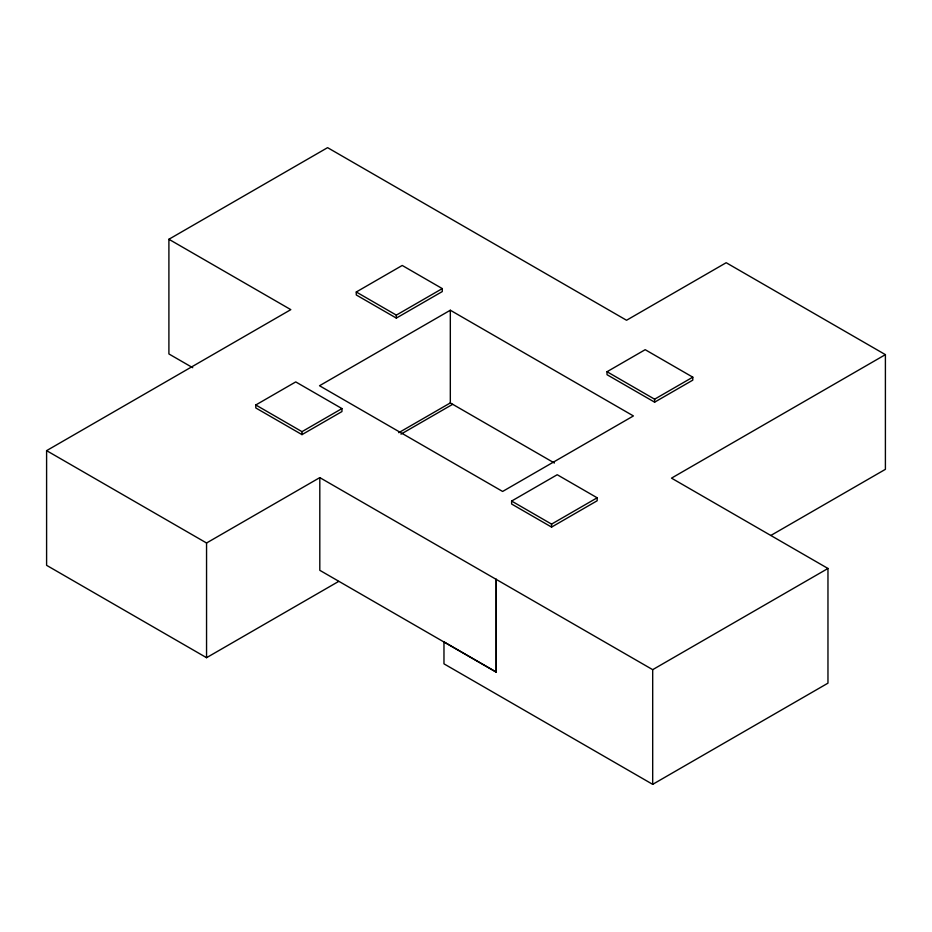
<?xml version="1.0" encoding="UTF-8"?>
<svg xmlns="http://www.w3.org/2000/svg" width="932" height="932" viewBox="0 0 932 932"><rect width="100%" height="100%" fill="white"/><g stroke="black" fill="none" stroke-linecap="round" stroke-linejoin="round"><path stroke-width="1.4" d="M192.726 367.697L168.902 353.95L168.902 239.268L327.586 147.652L626.549 320.258L726.191 262.719L885.4 354.638L885.4 469.332L770.869 535.446M338.619 581.44L206.555 657.689L46.6 565.328L46.6 450.645L290.819 309.645L168.902 239.268M356.269 291.996L402.228 265.457L442.281 288.594L442.281 291.565L396.333 318.092L356.269 294.966L356.269 291.996L396.333 315.121L442.281 288.594M255.787 404.977L295.747 381.91L341.951 408.577L341.951 411.56L301.991 434.627L255.787 407.948L255.787 404.977L301.991 431.656L341.951 408.577M450.319 310.228L319.513 385.743L502.616 491.455L633.411 415.94L450.319 310.228L450.319 402.927L554.4 463.018M46.6 450.645L206.555 542.995L319.804 477.615L652.691 669.665L827.966 568.473L827.966 683.156L652.691 784.348L443.97 663.84L443.97 641.857L496.232 672.03L496.232 579.331L496.232 672.03M398.745 432.693L450.319 402.927M400.993 434.137L452.626 404.337M607.023 371.728L645.189 349.686L692.791 377.169L692.791 380.139L654.614 402.17L607.023 374.699L607.023 371.728L654.614 399.199L692.791 377.169M511.621 501.055L557.22 474.726L597.167 497.793L597.167 500.764L551.569 527.093L511.621 504.026L511.621 501.055L551.569 524.122L597.167 497.793M885.4 354.638L671.506 478.139L827.966 568.473M496.104 672.1L319.804 570.314L319.804 477.615M654.614 399.199L654.614 402.17M652.691 669.665L652.691 784.348M551.569 524.122L551.569 527.093M396.333 315.121L396.333 318.092M301.991 431.656L301.991 434.627M206.555 542.995L206.555 657.689"/></g></svg>
